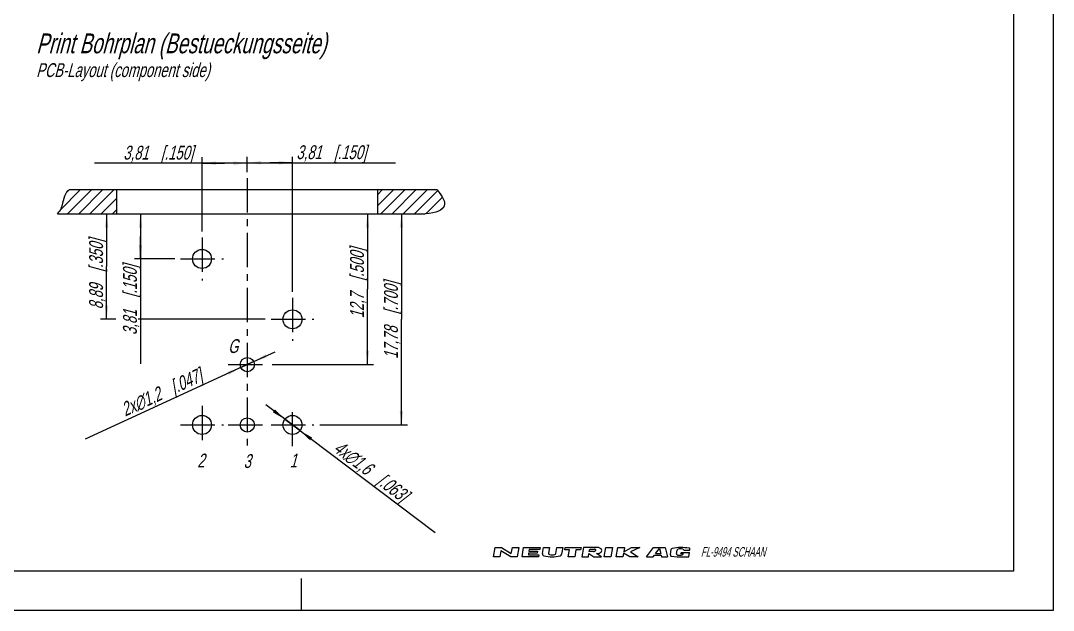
# Model space of a CAD drawing. Header units: millimetres. Extents: x 0 to 420, y 0 to 297.
# Drawn here: x 159 to 420, y 0 to 148.9 of the extents above; entities that cross this region are included whole.
import ezdxf

# ---------------------------------------------------------------- set-up
doc = ezdxf.new("R2010")
doc.units = ezdxf.units.MM
doc.header["$LTSCALE"] = 23.1
doc.linetypes.add('CENTER', pattern=[0.6, 0.375, -0.075, 0.075, -0.075])
doc.layers.get('0').update_dxf_attribs({"linetype": 'CONTINUOUS'})
doc.layers.add('DEFAULT_1', color=7, linetype='CENTER')
doc.layers.add('ZEICHNUNGSBEMASSUNGEN', color=7, linetype='CONTINUOUS')
doc.styles.get("Standard").update_dxf_attribs({"font": 'txt', "width": 0.7})
doc.styles.add('TEXTSTYLE_2', font='txt', dxfattribs={"width": 0.616207})
doc.dimstyles.new('DIMSTYLE_3', dxfattribs={"dimtxt": 3.5, "dimasz": 3.5, "dimexe": 0.18, "dimexo": 0.0625, "dimgap": 0.09, "dimtad": 1, "dimdec": 4, "dimdsep": 46, "dimtxsty": 'STANDARD', "dimblk": '_FILLED', "dimblk1": '_FILLED', "dimblk2": '_FILLED', "dimcen": 0.09, "dimclrt": 5, "dimadec": 0, "dimazin": 0, "dimtp": 0.2, "dimtm": 0.2, "dimtfac": 1, "dimtdec": 4, "dimtofl": 0, "dimtmove": 0, "dimatfit": 3, "dimldrblk": '_FILLED', "dimfxl": 1, "dimtolj": 1, "dimarcsym": 0})
doc.dimstyles.new('DIMSTYLE_4', dxfattribs={"dimtxt": 3.5, "dimasz": 3.5, "dimexe": 0.18, "dimexo": 0.0625, "dimgap": 0.09, "dimtad": 1, "dimdec": 4, "dimdsep": 46, "dimtxsty": 'STANDARD', "dimblk": '_FILLED', "dimblk1": '_FILLED', "dimblk2": '_FILLED', "dimcen": 0.09, "dimclrt": 5, "dimadec": 0, "dimazin": 0, "dimtp": 0.1, "dimtm": 0.1, "dimtfac": 1, "dimtdec": 4, "dimtofl": 0, "dimtmove": 0, "dimatfit": 3, "dimldrblk": '_FILLED', "dimfxl": 1, "dimtolj": 1, "dimarcsym": 0})
doc.dimstyles.new('DIMSTYLE_5', dxfattribs={"dimtxt": 3.5, "dimasz": 3.5, "dimexe": 0.18, "dimexo": 0.0625, "dimgap": 0.09, "dimtad": 1, "dimdec": 4, "dimdsep": 46, "dimtxsty": 'STANDARD', "dimblk": '_FILLED', "dimblk1": '_FILLED', "dimblk2": '_FILLED', "dimcen": 0.09, "dimclrt": 5, "dimadec": 0, "dimazin": 0, "dimtp": 0.1, "dimtm": 0.1, "dimtfac": 1, "dimtdec": 4, "dimtofl": 0, "dimtmove": 0, "dimatfit": 3, "dimldrblk": '_FILLED', "dimfxl": 1, "dimtolj": 1, "dimarcsym": 0})
pattern_1 = [(45, (0, 0), (-1.414214, 1.414214), [])]

# ---------------------------------------------------------------- blocks, each defined once
blk = doc.blocks.new('_FILLED')
at = {"color": 0, "linetype": 'BYBLOCK'}
blk.add_solid([(0, 0), (-1, 0.125), (-1, -0.125)], dxfattribs=at)
blk = doc.blocks.new('*D9')
at = {"layer": 'ZEICHNUNGSBEMASSUNGEN', "color": 2, "linetype": 'CONTINUOUS'}
for p, q in [((216.26, 110.65), (216.26, 114.51)), ((216.26, 113.01), (221.98, 113.01)), ((227.69, 113.01), (221.98, 113.01)), ((221.98, 113.01), (253.7, 113.01)), ((227.69, 80.38), (227.69, 114.51))]:
    blk.add_line(p, q, dxfattribs=at)
at = {"layer": 'ZEICHNUNGSBEMASSUNGEN', "color": 2, "linetype": 'CONTINUOUS', "xscale": 3.5, "yscale": 3.5, "zscale": 3.5, "rotation": 180}
blk.add_blockref('_FILLED', (216.26, 113.01), dxfattribs=at)
at = {"layer": 'ZEICHNUNGSBEMASSUNGEN', "color": 2, "linetype": 'CONTINUOUS', "xscale": 3.5, "yscale": 3.5, "zscale": 3.5}
blk.add_blockref('_FILLED', (227.69, 113.01), dxfattribs=at)
at = {"layer": 'ZEICHNUNGSBEMASSUNGEN', "color": 5, "linetype": 'CONTINUOUS', "insert": (228.7, 117.42), "char_height": 3.5, "width": 25, "attachment_point": 1, "line_spacing_factor": 0.9}
blk.add_mtext('\\Q15.0;3,81{\\Ftxt.shx;\\W1.000000;\\H3.500000; }[.150]', dxfattribs=at)
blk = doc.blocks.new('*D10')
at = {"layer": 'ZEICHNUNGSBEMASSUNGEN', "color": 2, "linetype": 'CONTINUOUS'}
for p, q in [((210.55, 112.91), (177.64, 112.91)), ((204.83, 95.62), (204.83, 114.41)), ((204.83, 112.91), (210.55, 112.91)), ((216.26, 112.91), (210.55, 112.91)), ((216.26, 110.65), (216.26, 114.41))]:
    blk.add_line(p, q, dxfattribs=at)
at = {"layer": 'ZEICHNUNGSBEMASSUNGEN', "color": 2, "linetype": 'CONTINUOUS', "xscale": 3.5, "yscale": 3.5, "zscale": 3.5, "rotation": 180}
blk.add_blockref('_FILLED', (204.83, 112.91), dxfattribs=at)
at = {"layer": 'ZEICHNUNGSBEMASSUNGEN', "color": 2, "linetype": 'CONTINUOUS', "xscale": 3.5, "yscale": 3.5, "zscale": 3.5}
blk.add_blockref('_FILLED', (216.26, 112.91), dxfattribs=at)
at = {"layer": 'ZEICHNUNGSBEMASSUNGEN', "color": 5, "linetype": 'CONTINUOUS', "insert": (202.64, 117.31), "char_height": 3.5, "width": 25, "attachment_point": 3, "line_spacing_factor": 0.9}
blk.add_mtext('\\Q15.0;3,81{\\Ftxt.shx;\\W1.000000;\\H3.500000; }[.150]', dxfattribs=at)
blk = doc.blocks.new('*D11')
at = {"layer": 'ZEICHNUNGSBEMASSUNGEN', "color": 2, "linetype": 'CONTINUOUS'}
for p, q in [((188.38, 100.15), (190.77, 100.15)), ((189.27, 100.15), (189.27, 94.43)), ((189.27, 88.72), (189.27, 94.43)), ((189.27, 94.43), (189.27, 62.22)), ((197.93, 88.72), (187.77, 88.72))]:
    blk.add_line(p, q, dxfattribs=at)
at = {"layer": 'ZEICHNUNGSBEMASSUNGEN', "color": 2, "linetype": 'CONTINUOUS', "xscale": 3.5, "yscale": 3.5, "zscale": 3.5}
for p, rotation in [((189.27, 100.15), 90), ((189.27, 88.72), 270)]:
    blk.add_blockref('_FILLED', p, dxfattribs=dict(at, rotation=rotation))
at = {"layer": 'ZEICHNUNGSBEMASSUNGEN', "color": 5, "linetype": 'CONTINUOUS', "insert": (184.86, 87.22), "char_height": 3.5, "width": 25, "attachment_point": 3, "rotation": 90, "line_spacing_factor": 0.9}
blk.add_mtext('\\Q15.0;3,81{\\Ftxt.shx;\\W1.000000;\\H3.500000; }[.150]', dxfattribs=at)
blk = doc.blocks.new('*D12')
at = {"layer": 'ZEICHNUNGSBEMASSUNGEN', "color": 2, "linetype": 'CONTINUOUS'}
for p, q in [((169.76, 100.15), (182.21, 100.15)), ((180.71, 100.15), (180.71, 86.81)), ((180.71, 73.48), (180.71, 86.81)), ((183.06, 73.48), (179.21, 73.48)), ((220.79, 73.48), (188.7, 73.48))]:
    blk.add_line(p, q, dxfattribs=at)
at = {"layer": 'ZEICHNUNGSBEMASSUNGEN', "color": 2, "linetype": 'CONTINUOUS', "xscale": 3.5, "yscale": 3.5, "zscale": 3.5}
for p, rotation in [((180.71, 100.15), 90), ((180.71, 73.48), 270)]:
    blk.add_blockref('_FILLED', p, dxfattribs=dict(at, rotation=rotation))
at = {"layer": 'ZEICHNUNGSBEMASSUNGEN', "color": 5, "linetype": 'CONTINUOUS', "insert": (176.31, 84.87), "char_height": 3.5, "width": 26.5, "attachment_point": 2, "rotation": 90, "line_spacing_factor": 0.9}
blk.add_mtext('\\Q15.0;8,89{\\Ftxt.shx;\\W1.000000;\\H3.500000; }[.350]', dxfattribs=at)
blk = doc.blocks.new('*D13')
at = {"layer": 'ZEICHNUNGSBEMASSUNGEN', "color": 2, "linetype": 'CONTINUOUS'}
for p, q in [((228.45, 100.15), (248.16, 100.15)), ((246.66, 100.15), (246.66, 81.1)), ((246.66, 62.05), (246.66, 81.1)), ((222.56, 62.05), (248.16, 62.05))]:
    blk.add_line(p, q, dxfattribs=at)
at = {"layer": 'ZEICHNUNGSBEMASSUNGEN', "color": 2, "linetype": 'CONTINUOUS', "xscale": 3.5, "yscale": 3.5, "zscale": 3.5}
for p, rotation in [((246.66, 100.15), 90), ((246.66, 62.05), 270)]:
    blk.add_blockref('_FILLED', p, dxfattribs=dict(at, rotation=rotation))
at = {"layer": 'ZEICHNUNGSBEMASSUNGEN', "color": 5, "linetype": 'CONTINUOUS', "insert": (242.25, 82.61), "char_height": 3.5, "width": 26, "attachment_point": 2, "rotation": 90, "line_spacing_factor": 0.9}
blk.add_mtext('\\Q15.0;12,7{\\Ftxt.shx;\\W1.000000;\\H3.500000; }[.500]', dxfattribs=at)
blk = doc.blocks.new('*D14')
at = {"layer": 'ZEICHNUNGSBEMASSUNGEN', "color": 2, "linetype": 'CONTINUOUS'}
for p, q in [((213.61, 100.15), (256.74, 100.15)), ((255.24, 100.15), (255.24, 73.48)), ((255.24, 46.81), (255.24, 73.48)), ((234.59, 46.81), (256.74, 46.81))]:
    blk.add_line(p, q, dxfattribs=at)
at = {"layer": 'ZEICHNUNGSBEMASSUNGEN', "color": 2, "linetype": 'CONTINUOUS', "xscale": 3.5, "yscale": 3.5, "zscale": 3.5}
for p, rotation in [((255.24, 100.15), 90), ((255.24, 46.81), 270)]:
    blk.add_blockref('_FILLED', p, dxfattribs=dict(at, rotation=rotation))
at = {"layer": 'ZEICHNUNGSBEMASSUNGEN', "color": 5, "linetype": 'CONTINUOUS', "insert": (250.83, 73.24), "char_height": 3.5, "width": 29, "attachment_point": 2, "rotation": 90, "line_spacing_factor": 0.9}
blk.add_mtext('\\Q15.0;17,78{\\Ftxt.shx;\\W1.000000;\\H3.500000; }[.700]', dxfattribs=at)
blk = doc.blocks.new('*D15')
at = {"layer": 'ZEICHNUNGSBEMASSUNGEN', "color": 2, "linetype": 'CONTINUOUS'}
for p, q in [((216.26, 62.05), (223.35, 65.3)), ((217.9, 62.8), (216.26, 62.05)), ((216.26, 62.05), (175.28, 43.25)), ((214.63, 61.3), (216.26, 62.05))]:
    blk.add_line(p, q, dxfattribs=at)
at = {"layer": 'ZEICHNUNGSBEMASSUNGEN', "color": 2, "linetype": 'CONTINUOUS', "xscale": 3.5, "yscale": 3.5, "zscale": 3.5}
for p, rotation in [((217.9, 62.8), 204.6356806977), ((214.63, 61.3), 24.6365617633)]:
    blk.add_blockref('_FILLED', p, dxfattribs=dict(at, rotation=rotation))
at = {"layer": 'ZEICHNUNGSBEMASSUNGEN', "color": 5, "linetype": 'CONTINUOUS', "insert": (203.82, 61.19), "char_height": 3.5, "width": 33.4167, "attachment_point": 3, "rotation": 24.6367, "line_spacing_factor": 0.9}
blk.add_mtext('\\Q15.0;2x\\Fgdt;{\\Fgdt;n}\\Ftxt;1,2{\\Ftxt.shx;\\W1.000000;\\H3.500000; }[.047]', dxfattribs=at)
blk = doc.blocks.new('*D16')
at = {"layer": 'ZEICHNUNGSBEMASSUNGEN', "color": 2, "linetype": 'CONTINUOUS'}
for p, q in [((227.69, 46.81), (220.98, 51.86)), ((225.78, 48.25), (227.69, 46.81)), ((229.61, 45.37), (227.69, 46.81)), ((227.69, 46.81), (263.76, 19.65))]:
    blk.add_line(p, q, dxfattribs=at)
at = {"layer": 'ZEICHNUNGSBEMASSUNGEN', "color": 2, "linetype": 'CONTINUOUS', "xscale": 3.5, "yscale": 3.5, "zscale": 3.5}
for p, rotation in [((225.78, 48.25), 323.0195976718), ((229.61, 45.37), 143.0195976718)]:
    blk.add_blockref('_FILLED', p, dxfattribs=dict(at, rotation=rotation))
at = {"layer": 'ZEICHNUNGSBEMASSUNGEN', "color": 5, "linetype": 'CONTINUOUS', "insert": (239.91, 43.12), "char_height": 3.5, "width": 33.1667, "attachment_point": 1, "rotation": 323.0203, "line_spacing_factor": 0.9}
blk.add_mtext('\\Q15.0;4x\\Fgdt;{\\Fgdt;n}\\Ftxt;1,6{\\Ftxt.shx;\\W1.000000;\\H3.500000; }[.063]', dxfattribs=at)

msp = doc.modelspace()

# ---------------------------------------------------------------- hatches: boundary and pattern name
at = {"linetype": 'CONTINUOUS'}
h = msp.add_hatch(dxfattribs=at)
h.set_pattern_fill('a', color=2, scale=2, angle=45, style=0, pattern_type=0)
h.set_pattern_definition(pattern_1)
edge = h.paths.add_edge_path()
edge.add_line((183.26342, 100.14872), (183.26342, 106.14872))
edge.add_line((183.26342, 106.14872), (171.26342, 106.14872))
edge.add_spline(control_points=[(171.26342, 106.14872), (170.83468, 105.86203), (170.02326, 104.89745), (169.55763, 102.60956), (169.03403, 100.84807), (168.21156, 100.14872)], knot_values=[0, 0, 0, 0, 0.208123809, 0.560158553, 1, 1, 1, 1], degree=3, periodic=0)
edge.add_line((168.26342, 100.14872), (183.26342, 100.14872))
h = msp.add_hatch(dxfattribs=at)
h.set_pattern_fill('b', color=2, scale=2, angle=45, style=0, pattern_type=0)
h.set_pattern_definition(pattern_1)
edge = h.paths.add_edge_path()
edge.add_spline(control_points=[(264.26342, 106.14872), (265.74641, 104.45946), (267.0403, 101.54668), (264.09893, 100.31918), (261.26342, 100.14872)], knot_values=[0, 0, 0, 0, 0.458382434, 1, 1, 1, 1], degree=3, periodic=0)
edge.add_line((264.26342, 106.14872), (249.26342, 106.14872))
edge.add_line((249.26342, 100.14872), (249.26342, 106.14872))
edge.add_line((249.26342, 100.14872), (261.26342, 100.14872))

# ---------------------------------------------------------------- linework, layer by layer
at = {"color": 7, "linetype": 'CONTINUOUS'}
for p, q in [((420, 0), (420, 297)), ((410, 10), (410, 287)), ((183.26342, 106.14872), (171.26342, 106.14872)), ((183.26342, 100.14872), (183.26342, 106.14872)), ((249.26342, 106.14872), (183.26342, 106.14872)), ((264.26342, 106.14872), (249.26342, 106.14872)), ((249.26342, 100.14872), (249.26342, 106.14872)), ((168.26342, 100.14872), (183.26342, 100.14872)), ((183.26342, 100.14872), (249.26342, 100.14872)), ((249.26342, 100.14872), (261.26342, 100.14872)), ((12.5, 10), (410, 10)), ((230, 0), (230, 8)), ((0, 0), (420, 0))]:
    msp.add_line(p, q, dxfattribs=at)
at = {"color": 2, "linetype": 'CONTINUOUS'}
for p, q in [((278.49964, 13.50011), (278.91355, 15.84748)), ((278.91355, 15.84748), (280.5064, 15.84748)), ((280.5064, 15.84748), (283.00685, 14.33846)), ((283.00685, 14.33846), (283.27294, 15.84748)), ((283.27294, 15.84748), (284.86579, 15.84748)), ((284.86579, 15.84748), (284.45189, 13.50011)), ((285.7094, 13.50011), (286.12331, 15.84748)), ((286.12331, 15.84748), (290.31503, 15.84748)), ((290.31503, 15.84748), (290.22633, 15.34447)), ((290.88355, 14.31726), (291.15337, 15.84748)), ((291.15337, 15.84748), (292.66239, 15.84748)), ((292.66239, 15.84748), (292.41657, 14.45333)), ((294.24696, 14.37415), (294.50675, 15.84748)), ((294.50675, 15.84748), (296.01577, 15.84748)), ((296.01577, 15.84748), (295.71918, 14.16545)), ((296.49913, 15.26064), (296.60261, 15.84748)), ((296.60261, 15.84748), (300.62666, 15.84748)), ((300.62666, 15.84748), (300.52319, 15.26064)), ((301.2135, 15.84748), (300.7996, 13.50011)), ((304.31538, 15.84748), (301.2135, 15.84748)), ((306.50034, 13.50011), (306.91424, 15.84748)), ((306.91424, 15.84748), (308.59093, 15.84748)), ((308.59093, 15.84748), (308.17703, 13.50011)), ((309.51838, 13.50011), (309.93228, 15.84748)), ((309.93228, 15.84748), (311.60897, 15.84748)), ((311.60897, 15.84748), (311.4168, 14.75763)), ((311.4168, 14.75763), (313.35231, 15.84748)), ((315.46536, 15.84748), (313.16014, 14.75763)), ((313.35231, 15.84748), (315.46536, 15.84748)), ((317.19767, 13.50011), (318.9582, 15.84748)), ((318.9582, 15.84748), (321.91636, 15.84748)), ((321.91636, 15.84748), (322.5032, 13.50011)), ((280.0925, 13.50011), (278.49964, 13.50011)), ((280.35858, 15.00913), (280.0925, 13.50011)), ((282.85903, 13.50011), (280.35858, 15.00913)), ((284.45189, 13.50011), (282.85903, 13.50011)), ((289.90112, 13.50011), (285.7094, 13.50011)), ((287.38103, 14.42229), (287.30712, 14.00312)), ((287.30712, 14.00312), (289.98982, 14.00312)), ((289.56072, 14.42229), (287.38103, 14.42229)), ((287.54363, 15.34447), (287.46972, 14.9253)), ((287.46972, 14.9253), (289.64942, 14.9253)), ((290.22633, 15.34447), (287.54363, 15.34447)), ((289.64942, 14.9253), (289.56072, 14.42229)), ((289.98982, 14.00312), (289.90112, 13.50011)), ((297.67282, 15.26064), (296.49913, 15.26064)), ((297.36239, 13.50011), (297.67282, 15.26064)), ((299.03908, 13.50011), (297.36239, 13.50011)), ((299.3495, 15.26064), (299.03908, 13.50011)), ((300.52319, 15.26064), (299.3495, 15.26064)), ((300.7996, 13.50011), (302.47629, 13.50011)), ((302.47629, 13.50011), (302.62411, 14.33846)), ((302.62411, 14.33846), (303.90147, 13.50011)), ((302.7128, 14.84146), (302.81628, 15.42831)), ((303.77397, 14.84146), (302.7128, 14.84146)), ((302.81628, 15.42831), (304.07039, 15.42831)), ((303.90147, 13.50011), (305.82967, 13.50011)), ((305.82967, 13.50011), (304.5523, 14.33846)), ((308.17703, 13.50011), (306.50034, 13.50011)), ((311.19507, 13.50011), (309.51838, 13.50011)), ((311.35767, 14.42229), (311.19507, 13.50011)), ((312.95559, 13.50011), (311.35767, 14.42229)), ((315.05145, 13.50011), (312.95559, 13.50011)), ((313.16014, 14.75763), (315.05145, 13.50011)), ((317.19767, 13.50011), (318.83251, 13.50011)), ((318.83251, 13.50011), (319.18366, 13.96832)), ((319.18366, 13.96832), (320.86686, 13.96832)), ((319.45666, 14.33231), (320.44606, 15.65152)), ((319.45666, 14.33231), (320.77586, 14.33231)), ((320.44606, 15.65152), (320.77586, 14.33231)), ((320.86686, 13.96832), (320.98391, 13.50011)), ((320.98391, 13.50011), (322.5032, 13.50011)), ((323.19698, 13.99852), (323.44525, 15.4065)), ((324.76839, 14.31977), (324.92435, 15.20425)), ((325.86085, 14.34838), (325.89916, 14.56562)), ((325.86085, 14.34838), (326.46676, 14.34838)), ((325.89916, 14.56562), (328.01983, 14.56562)), ((326.31718, 13.50011), (326.32207, 13.5278)), ((326.31718, 13.50011), (327.83195, 13.50011)), ((326.4477, 14.24029), (326.46676, 14.34838)), ((326.59763, 15.21191), (328.13378, 15.21191)), ((327.83195, 13.50011), (328.01983, 14.56562)), ((328.13378, 15.21191), (328.15881, 15.35384))]:
    msp.add_line(p, q, dxfattribs=at)
at = {"color": 7, "linetype": 'CONTINUOUS'}
for centre, radius in [((204.83342, 88.71872), 2.4), ((227.69342, 73.47872), 2.4), ((216.26342, 62.04872), 1.8), ((204.83342, 46.80901), 2.4), ((216.26342, 46.80872), 1.8), ((227.69342, 46.80901), 2.4)]:
    msp.add_circle(centre, radius, dxfattribs=at)
at = {"color": 2, "linetype": 'CONTINUOUS'}
for centre, radius, start, end in [((304.47982, 3.66593), 12.18266, 88.0677144, 90.7734175), ((304.85071, 14.52556), 1.31671, 72.6679684, 88.2637227), ((304.93753, 14.80378), 1.02525, 53.0047286, 72.6679684), ((325.9666, 2.48782), 13.35966, 81.6598953, 99.8027899), ((327.86046, 15.40644), 0.30295, 350, 81.6598953), ((291.37892, 14.22991), 0.50301, 170, 256.2209108), ((293.25587, 21.88356), 8.38344, 256.2209108, 284.4612688), ((292.74681, 14.3951), 0.33534, 170, 257.3877507), ((293.25936, 16.68582), 2.6827, 257.3877507, 286.2626489), ((293.91672, 14.43238), 0.33534, 286.2626489, 350), ((295.22382, 14.2528), 0.50301, 284.4612688, 350), ((303.77127, 15.61951), 0.77805, 270.1987234, 285.1919235), ((303.77397, 15.6195), 0.77734, 285, 298.8638533), ((304.02796, 14.90716), 0.52287, 74.2117657, 85.3454741), ((303.89681, 15.39665), 0.52287, 298.8638533, 315.7882343), ((304.07731, 15.08168), 0.3415, 49.8060319, 74.2117657), ((304.0268, 15.27018), 0.3415, 315.7882343, 340.1939681), ((304.18763, 15.21226), 0.17057, 340.1939681, 49.8060319), ((303.14969, 132.19496), 117.86484, 270.6818442, 270.8360088), ((304.85071, 15.65923), 1.31671, 270.8139812, 287.3320316), ((304.93753, 15.38101), 1.02525, 287.3320316, 306.9952714), ((305.07051, 14.98028), 0.80426, 28.8008671, 53.0047286), ((305.07051, 15.20451), 0.80426, 306.9952714, 331.1991329), ((305.27444, 15.0924), 0.57155, 331.1991329, 28.8008671), ((323.49533, 13.94592), 0.30295, 170, 261.4614733), ((323.7436, 15.35389), 0.30295, 99.8027899, 170), ((325.43392, 26.8579), 13.35966, 261.4614733, 273.8118151), ((325.06674, 14.26717), 0.30295, 170, 261.5304678), ((325.2227, 15.15164), 0.30295, 99.7818252, 170), ((325.53379, 17.40366), 3.47403, 261.5304678, 281.1930684), ((325.76146, 12.02666), 3.47403, 80.2083391, 99.7818252), ((326.14935, 14.2929), 0.30295, 281.1930684, 350), ((326.30075, 15.15155), 0.30295, 11.493425, 80.2083391)]:
    msp.add_arc(centre, radius, start, end, dxfattribs=at)
at = {"color": 7, "linetype": 'CONTINUOUS'}
for points, knots in [([(171.26342, 106.14872), (170.83468, 105.86203), (170.02326, 104.89745), (169.55763, 102.60956), (169.03403, 100.84807), (168.21156, 100.14872)], [0, 0, 0, 0, 0.208123809, 0.560158553, 1, 1, 1, 1]), ([(264.26342, 106.14872), (265.74641, 104.45946), (267.0403, 101.54668), (264.09893, 100.31918), (261.26342, 100.14872)], [0, 0, 0, 0, 0.458382434, 1, 1, 1, 1])]:
    msp.add_open_spline(points, degree=3, knots=knots, dxfattribs=at)
at = {"layer": 'DEFAULT_1', "color": 2, "linetype": 'CENTER'}
for p, q in [((216.26342, 109.14872), (216.26342, 41.40872)), ((204.83342, 94.11872), (204.83342, 83.31872)), ((199.43342, 88.71872), (210.23342, 88.71872)), ((227.69342, 78.87872), (227.69342, 68.07872)), ((222.29342, 73.47872), (233.09342, 73.47872)), ((211.46342, 62.04872), (221.06342, 62.04872)), ((204.83342, 51.60872), (204.83342, 41.40872)), ((227.69342, 41.40872), (227.69342, 51.60872)), ((199.43342, 46.80872), (210.23342, 46.80872)), ((211.46342, 46.80872), (221.06342, 46.80872)), ((222.29342, 46.80872), (233.09342, 46.80872))]:
    msp.add_line(p, q, dxfattribs=at)

# ---------------------------------------------------------------- texts
at = {"color": 5, "linetype": 'CONTINUOUS', "attachment_point": 1, "line_spacing_factor": 0.9}
for s, insert, char_height, width in [('\\Q15.0;Print Bohrplan (Bestueckungsseite)\\P\\H3.5;PCB-Layout (component side)', (162.9239, 145.65023), 5, 114.1666667), ('\\Q15.0;G', (211.42829, 68.47006), 3.5, 2.75), ('\\Q15.0;2', (203.63151, 39.56913), 3.5, 2.75), ('\\Q15.0;3', (215.34174, 39.43367), 3.5, 2.5), ('\\Q15.0;1', (226.99176, 39.58418), 3.5, 2)]:
    msp.add_mtext(s, dxfattribs=dict(at, insert=insert, char_height=char_height, width=width))
at = {"color": 4, "linetype": 'CONTINUOUS', "insert": (330.91413, 15.97805), "char_height": 2.4236218, "width": 26.4290189, "attachment_point": 1, "line_spacing_factor": 0.9, "style": 'TEXTSTYLE_2'}
msp.add_mtext('\\Q15.0;FL-9494 SCHAAN', dxfattribs=at)

# ---------------------------------------------------------------- dimensions: what is measured, and where the dimension line sits
at = {"layer": 'ZEICHNUNGSBEMASSUNGEN', "color": 2, "linetype": 'CONTINUOUS'}
for base, p1, p2, angle, dimstyle, picture, middle in [((204.83342, 112.90663), (216.26342, 110.64872), (204.83342, 95.61872), 180, 'DIMSTYLE_4', '*D10', (184.76853, 115.5625)), ((180.71278, 73.47872), (169.76342, 100.14872), (220.79342, 73.47872), 270, 'DIMSTYLE_3', '*D12', (179.37313, 82.24318)), ((189.26603, 100.14872), (197.93342, 88.71872), (190.76603, 100.14872), 90, 'DIMSTYLE_4', '*D11', (189.01856, 69.91247)), ((255.23821, 46.80872), (213.60523, 100.14872), (234.59342, 46.80872), 270, 'DIMSTYLE_3', '*D14', (254.12259, 70.17047)), ((246.65844, 62.04872), (228.45115, 100.14872), (222.56342, 62.04872), 270, 'DIMSTYLE_3', '*D13', (245.29078, 80.14684))]:
    dim = msp.add_linear_dim(base=base, p1=p1, p2=p2, angle=angle, dimstyle=dimstyle, dxfattribs=at)
    dim.commit()
    dim.dimension.update_dxf_attribs({"geometry": picture, "text_midpoint": middle, "dimtype": 160})
dim = msp.add_linear_dim(base=(227.69342, 113.00952), p1=(216.26342, 110.64872), p2=(227.69342, 80.37872), dimstyle='DIMSTYLE_4', dxfattribs=at)
dim.commit()
dim.dimension.update_dxf_attribs({"geometry": '*D9', "text_midpoint": (241.1974, 115.66539), "dimtype": 160})
for p1, p2, text, picture, middle in [((214.62728, 61.29837), (217.89957, 62.79908), '2x<>', '*D15', (186.39308, 56.00889)), ((229.61066, 45.36533), (225.77619, 48.25269), '4x<>', '*D16', (252.10834, 31.74924))]:
    dim = msp.add_diameter_dim_2p(p1=p1, p2=p2, text=text, dimstyle='DIMSTYLE_5', dxfattribs=at)
    dim.commit()
    dim.dimension.update_dxf_attribs({"geometry": picture, "text_midpoint": middle, "dimtype": 163})

doc.saveas('drawing.dxf')
